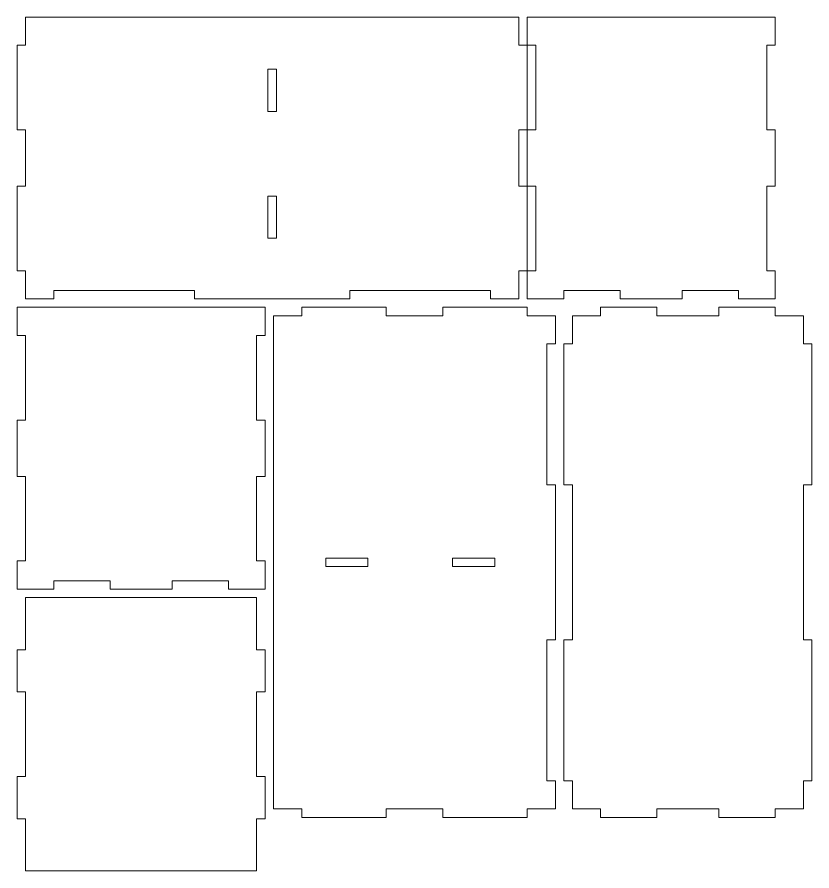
# Model space of a CAD drawing. Header units: millimetres. Extents: x -588 to 588, y -242 to 242.
# Drawn here: x -588.1 to -306.1, y -145.1 to 157.9 of the extents above; entities that cross this region are included whole.
import ezdxf

# ---------------------------------------------------------------- set-up
doc = ezdxf.new("R2010")
doc.units = ezdxf.units.MM
doc.header["$MEASUREMENT"] = 0
doc.layers.add('Layer 1', color=7, linetype='Continuous')

msp = doc.modelspace()

# ---------------------------------------------------------------- linework, layer by layer
at = {"layer": 'Layer 1', "color": 250, "lineweight": 20}
for points, knots in [([(-575.1223, 60.8964), (-575.1223, 60.8964), (-525.1223, 60.8964), (-525.1223, 60.8964), (-525.1223, 60.8964), (-525.1223, 60.8964), (-525.1223, 57.8964), (-525.1223, 57.8964), (-525.1223, 57.8964), (-525.1223, 57.8964), (-470.1223, 57.8964), (-470.1223, 57.8964), (-470.1223, 57.8964), (-470.1223, 57.8964), (-470.1223, 60.8964), (-470.1223, 60.8964), (-470.1223, 60.8964), (-470.1223, 60.8964), (-420.1223, 60.8964), (-420.1223, 60.8964), (-420.1223, 60.8964), (-420.1223, 60.8964), (-420.1223, 57.8964), (-420.1223, 57.8964), (-420.1223, 57.8964), (-420.1223, 57.8964), (-410.1223, 57.8964), (-410.1223, 57.8964), (-410.1223, 57.8964), (-410.1223, 57.8964), (-410.1223, 67.8964), (-410.1223, 67.8964), (-410.1223, 67.8964), (-410.1223, 67.8964), (-407.1223, 67.8964), (-407.1223, 67.8964), (-407.1223, 67.8964), (-407.1223, 67.8964), (-407.1223, 97.8964), (-407.1223, 97.8964), (-407.1223, 97.8964), (-407.1223, 97.8964), (-410.1223, 97.8964), (-410.1223, 97.8964), (-410.1223, 97.8964), (-410.1223, 97.8964), (-410.1223, 117.8964), (-410.1223, 117.8964), (-410.1223, 117.8964), (-410.1223, 117.8964), (-407.1223, 117.8964), (-407.1223, 117.8964), (-407.1223, 117.8964), (-407.1223, 117.8964), (-407.1223, 147.8964), (-407.1223, 147.8964), (-407.1223, 147.8964), (-407.1223, 147.8964), (-410.1223, 147.8964), (-410.1223, 147.8964), (-410.1223, 147.8964), (-410.1223, 147.8964), (-410.1223, 157.8964), (-410.1223, 157.8964), (-410.1223, 157.8964), (-410.1223, 157.8964), (-585.1223, 157.8964), (-585.1223, 157.8964), (-585.1223, 157.8964), (-585.1223, 157.8964), (-585.1223, 147.8964), (-585.1223, 147.8964), (-585.1223, 147.8964), (-585.1223, 147.8964), (-588.1223, 147.8964), (-588.1223, 147.8964), (-588.1223, 147.8964), (-588.1223, 147.8964), (-588.1223, 117.8964), (-588.1223, 117.8964), (-588.1223, 117.8964), (-588.1223, 117.8964), (-585.1223, 117.8964), (-585.1223, 117.8964), (-585.1223, 117.8964), (-585.1223, 117.8964), (-585.1223, 97.8964), (-585.1223, 97.8964), (-585.1223, 97.8964), (-585.1223, 97.8964), (-588.1223, 97.8964), (-588.1223, 97.8964), (-588.1223, 97.8964), (-588.1223, 97.8964), (-588.1223, 67.8964), (-588.1223, 67.8964), (-588.1223, 67.8964), (-588.1223, 67.8964), (-585.1223, 67.8964), (-585.1223, 67.8964), (-585.1223, 67.8964), (-585.1223, 67.8964), (-585.1223, 57.8964), (-585.1223, 57.8964), (-585.1223, 57.8964), (-585.1223, 57.8964), (-575.1223, 57.8964), (-575.1223, 57.8964), (-575.1223, 57.8964), (-575.1223, 57.8964), (-575.1223, 60.8964), (-575.1223, 60.8964)], [0, 0, 0, 0, 0.03448276, 0.03448276, 0.03448276, 0.03448276, 0.06896552, 0.06896552, 0.06896552, 0.06896552, 0.10344828, 0.10344828, 0.10344828, 0.10344828, 0.13793103, 0.13793103, 0.13793103, 0.13793103, 0.17241379, 0.17241379, 0.17241379, 0.17241379, 0.20689655, 0.20689655, 0.20689655, 0.20689655, 0.24137931, 0.24137931, 0.24137931, 0.24137931, 0.27586207, 0.27586207, 0.27586207, 0.27586207, 0.31034483, 0.31034483, 0.31034483, 0.31034483, 0.34482759, 0.34482759, 0.34482759, 0.34482759, 0.37931034, 0.37931034, 0.37931034, 0.37931034, 0.4137931, 0.4137931, 0.4137931, 0.4137931, 0.44827586, 0.44827586, 0.44827586, 0.44827586, 0.48275862, 0.48275862, 0.48275862, 0.48275862, 0.51724138, 0.51724138, 0.51724138, 0.51724138, 0.55172414, 0.55172414, 0.55172414, 0.55172414, 0.5862069, 0.5862069, 0.5862069, 0.5862069, 0.62068966, 0.62068966, 0.62068966, 0.62068966, 0.65517241, 0.65517241, 0.65517241, 0.65517241, 0.68965517, 0.68965517, 0.68965517, 0.68965517, 0.72413793, 0.72413793, 0.72413793, 0.72413793, 0.75862069, 0.75862069, 0.75862069, 0.75862069, 0.79310345, 0.79310345, 0.79310345, 0.79310345, 0.82758621, 0.82758621, 0.82758621, 0.82758621, 0.86206897, 0.86206897, 0.86206897, 0.86206897, 0.89655172, 0.89655172, 0.89655172, 0.89655172, 0.93103448, 0.93103448, 0.93103448, 0.93103448, 1, 1, 1, 1]), ([(-404.1223, 97.8964), (-404.1223, 97.8964), (-404.1223, 67.8964), (-404.1223, 67.8964), (-404.1223, 67.8964), (-404.1223, 67.8964), (-407.1223, 67.8964), (-407.1223, 67.8964), (-407.1223, 67.8964), (-407.1223, 67.8964), (-407.1223, 57.8964), (-407.1223, 57.8964), (-407.1223, 57.8964), (-407.1223, 57.8964), (-394.1223, 57.8964), (-394.1223, 57.8964), (-394.1223, 57.8964), (-394.1223, 57.8964), (-394.1223, 60.8964), (-394.1223, 60.8964), (-394.1223, 60.8964), (-394.1223, 60.8964), (-374.1223, 60.8964), (-374.1223, 60.8964), (-374.1223, 60.8964), (-374.1223, 60.8964), (-374.1223, 57.8964), (-374.1223, 57.8964), (-374.1223, 57.8964), (-374.1223, 57.8964), (-352.1223, 57.8964), (-352.1223, 57.8964), (-352.1223, 57.8964), (-352.1223, 57.8964), (-352.1223, 60.8964), (-352.1223, 60.8964), (-352.1223, 60.8964), (-352.1223, 60.8964), (-332.1223, 60.8964), (-332.1223, 60.8964), (-332.1223, 60.8964), (-332.1223, 60.8964), (-332.1223, 57.8964), (-332.1223, 57.8964), (-332.1223, 57.8964), (-332.1223, 57.8964), (-319.1223, 57.8964), (-319.1223, 57.8964), (-319.1223, 57.8964), (-319.1223, 57.8964), (-319.1223, 67.8964), (-319.1223, 67.8964), (-319.1223, 67.8964), (-319.1223, 67.8964), (-322.1223, 67.8964), (-322.1223, 67.8964), (-322.1223, 67.8964), (-322.1223, 67.8964), (-322.1223, 97.8964), (-322.1223, 97.8964), (-322.1223, 97.8964), (-322.1223, 97.8964), (-319.1223, 97.8964), (-319.1223, 97.8964), (-319.1223, 97.8964), (-319.1223, 97.8964), (-319.1223, 117.8964), (-319.1223, 117.8964), (-319.1223, 117.8964), (-319.1223, 117.8964), (-322.1223, 117.8964), (-322.1223, 117.8964), (-322.1223, 117.8964), (-322.1223, 117.8964), (-322.1223, 147.8964), (-322.1223, 147.8964), (-322.1223, 147.8964), (-322.1223, 147.8964), (-319.1223, 147.8964), (-319.1223, 147.8964), (-319.1223, 147.8964), (-319.1223, 147.8964), (-319.1223, 157.8964), (-319.1223, 157.8964), (-319.1223, 157.8964), (-319.1223, 157.8964), (-407.1223, 157.8964), (-407.1223, 157.8964), (-407.1223, 157.8964), (-407.1223, 157.8964), (-407.1223, 147.8964), (-407.1223, 147.8964), (-407.1223, 147.8964), (-407.1223, 147.8964), (-404.1223, 147.8964), (-404.1223, 147.8964), (-404.1223, 147.8964), (-404.1223, 147.8964), (-404.1223, 117.8964), (-404.1223, 117.8964), (-404.1223, 117.8964), (-404.1223, 117.8964), (-407.1223, 117.8964), (-407.1223, 117.8964), (-407.1223, 117.8964), (-407.1223, 117.8964), (-407.1223, 97.8964), (-407.1223, 97.8964), (-407.1223, 97.8964), (-407.1223, 97.8964), (-404.1223, 97.8964), (-404.1223, 97.8964)], [0, 0, 0, 0, 0.03448276, 0.03448276, 0.03448276, 0.03448276, 0.06896552, 0.06896552, 0.06896552, 0.06896552, 0.10344828, 0.10344828, 0.10344828, 0.10344828, 0.13793103, 0.13793103, 0.13793103, 0.13793103, 0.17241379, 0.17241379, 0.17241379, 0.17241379, 0.20689655, 0.20689655, 0.20689655, 0.20689655, 0.24137931, 0.24137931, 0.24137931, 0.24137931, 0.27586207, 0.27586207, 0.27586207, 0.27586207, 0.31034483, 0.31034483, 0.31034483, 0.31034483, 0.34482759, 0.34482759, 0.34482759, 0.34482759, 0.37931034, 0.37931034, 0.37931034, 0.37931034, 0.4137931, 0.4137931, 0.4137931, 0.4137931, 0.44827586, 0.44827586, 0.44827586, 0.44827586, 0.48275862, 0.48275862, 0.48275862, 0.48275862, 0.51724138, 0.51724138, 0.51724138, 0.51724138, 0.55172414, 0.55172414, 0.55172414, 0.55172414, 0.5862069, 0.5862069, 0.5862069, 0.5862069, 0.62068966, 0.62068966, 0.62068966, 0.62068966, 0.65517241, 0.65517241, 0.65517241, 0.65517241, 0.68965517, 0.68965517, 0.68965517, 0.68965517, 0.72413793, 0.72413793, 0.72413793, 0.72413793, 0.75862069, 0.75862069, 0.75862069, 0.75862069, 0.79310345, 0.79310345, 0.79310345, 0.79310345, 0.82758621, 0.82758621, 0.82758621, 0.82758621, 0.86206897, 0.86206897, 0.86206897, 0.86206897, 0.89655172, 0.89655172, 0.89655172, 0.89655172, 0.93103448, 0.93103448, 0.93103448, 0.93103448, 1, 1, 1, 1]), ([(-499.1223, 124.3964), (-499.1223, 124.3964), (-499.1223, 139.3964), (-499.1223, 139.3964), (-499.1223, 139.3964), (-499.1223, 139.3964), (-496.1223, 139.3964), (-496.1223, 139.3964), (-496.1223, 139.3964), (-496.1223, 139.3964), (-496.1223, 124.3964), (-496.1223, 124.3964), (-496.1223, 124.3964), (-496.1223, 124.3964), (-499.1223, 124.3964), (-499.1223, 124.3964)], [0, 0, 0, 0, 0.2, 0.2, 0.2, 0.2, 0.4, 0.4, 0.4, 0.4, 0.6, 0.6, 0.6, 0.6, 1, 1, 1, 1]), ([(-499.1223, 79.3964), (-499.1223, 79.3964), (-499.1223, 94.3964), (-499.1223, 94.3964), (-499.1223, 94.3964), (-499.1223, 94.3964), (-496.1223, 94.3964), (-496.1223, 94.3964), (-496.1223, 94.3964), (-496.1223, 94.3964), (-496.1223, 79.3964), (-496.1223, 79.3964), (-496.1223, 79.3964), (-496.1223, 79.3964), (-499.1223, 79.3964), (-499.1223, 79.3964)], [0, 0, 0, 0, 0.2, 0.2, 0.2, 0.2, 0.4, 0.4, 0.4, 0.4, 0.6, 0.6, 0.6, 0.6, 1, 1, 1, 1]), ([(-585.1223, -5.1036), (-585.1223, -5.1036), (-585.1223, -35.1036), (-585.1223, -35.1036), (-585.1223, -35.1036), (-585.1223, -35.1036), (-588.1223, -35.1036), (-588.1223, -35.1036), (-588.1223, -35.1036), (-588.1223, -35.1036), (-588.1223, -45.1036), (-588.1223, -45.1036), (-588.1223, -45.1036), (-588.1223, -45.1036), (-575.1223, -45.1036), (-575.1223, -45.1036), (-575.1223, -45.1036), (-575.1223, -45.1036), (-575.1223, -42.1036), (-575.1223, -42.1036), (-575.1223, -42.1036), (-575.1223, -42.1036), (-555.1223, -42.1036), (-555.1223, -42.1036), (-555.1223, -42.1036), (-555.1223, -42.1036), (-555.1223, -45.1036), (-555.1223, -45.1036), (-555.1223, -45.1036), (-555.1223, -45.1036), (-533.1223, -45.1036), (-533.1223, -45.1036), (-533.1223, -45.1036), (-533.1223, -45.1036), (-533.1223, -42.1036), (-533.1223, -42.1036), (-533.1223, -42.1036), (-533.1223, -42.1036), (-513.1223, -42.1036), (-513.1223, -42.1036), (-513.1223, -42.1036), (-513.1223, -42.1036), (-513.1223, -45.1036), (-513.1223, -45.1036), (-513.1223, -45.1036), (-513.1223, -45.1036), (-500.1223, -45.1036), (-500.1223, -45.1036), (-500.1223, -45.1036), (-500.1223, -45.1036), (-500.1223, -35.1036), (-500.1223, -35.1036), (-500.1223, -35.1036), (-500.1223, -35.1036), (-503.1223, -35.1036), (-503.1223, -35.1036), (-503.1223, -35.1036), (-503.1223, -35.1036), (-503.1223, -5.1036), (-503.1223, -5.1036), (-503.1223, -5.1036), (-503.1223, -5.1036), (-500.1223, -5.1036), (-500.1223, -5.1036), (-500.1223, -5.1036), (-500.1223, -5.1036), (-500.1223, 14.8964), (-500.1223, 14.8964), (-500.1223, 14.8964), (-500.1223, 14.8964), (-503.1223, 14.8964), (-503.1223, 14.8964), (-503.1223, 14.8964), (-503.1223, 14.8964), (-503.1223, 44.8964), (-503.1223, 44.8964), (-503.1223, 44.8964), (-503.1223, 44.8964), (-500.1223, 44.8964), (-500.1223, 44.8964), (-500.1223, 44.8964), (-500.1223, 44.8964), (-500.1223, 54.8964), (-500.1223, 54.8964), (-500.1223, 54.8964), (-500.1223, 54.8964), (-588.1223, 54.8964), (-588.1223, 54.8964), (-588.1223, 54.8964), (-588.1223, 54.8964), (-588.1223, 44.8964), (-588.1223, 44.8964), (-588.1223, 44.8964), (-588.1223, 44.8964), (-585.1223, 44.8964), (-585.1223, 44.8964), (-585.1223, 44.8964), (-585.1223, 44.8964), (-585.1223, 14.8964), (-585.1223, 14.8964), (-585.1223, 14.8964), (-585.1223, 14.8964), (-588.1223, 14.8964), (-588.1223, 14.8964), (-588.1223, 14.8964), (-588.1223, 14.8964), (-588.1223, -5.1036), (-588.1223, -5.1036), (-588.1223, -5.1036), (-588.1223, -5.1036), (-585.1223, -5.1036), (-585.1223, -5.1036)], [0, 0, 0, 0, 0.03448276, 0.03448276, 0.03448276, 0.03448276, 0.06896552, 0.06896552, 0.06896552, 0.06896552, 0.10344828, 0.10344828, 0.10344828, 0.10344828, 0.13793103, 0.13793103, 0.13793103, 0.13793103, 0.17241379, 0.17241379, 0.17241379, 0.17241379, 0.20689655, 0.20689655, 0.20689655, 0.20689655, 0.24137931, 0.24137931, 0.24137931, 0.24137931, 0.27586207, 0.27586207, 0.27586207, 0.27586207, 0.31034483, 0.31034483, 0.31034483, 0.31034483, 0.34482759, 0.34482759, 0.34482759, 0.34482759, 0.37931034, 0.37931034, 0.37931034, 0.37931034, 0.4137931, 0.4137931, 0.4137931, 0.4137931, 0.44827586, 0.44827586, 0.44827586, 0.44827586, 0.48275862, 0.48275862, 0.48275862, 0.48275862, 0.51724138, 0.51724138, 0.51724138, 0.51724138, 0.55172414, 0.55172414, 0.55172414, 0.55172414, 0.5862069, 0.5862069, 0.5862069, 0.5862069, 0.62068966, 0.62068966, 0.62068966, 0.62068966, 0.65517241, 0.65517241, 0.65517241, 0.65517241, 0.68965517, 0.68965517, 0.68965517, 0.68965517, 0.72413793, 0.72413793, 0.72413793, 0.72413793, 0.75862069, 0.75862069, 0.75862069, 0.75862069, 0.79310345, 0.79310345, 0.79310345, 0.79310345, 0.82758621, 0.82758621, 0.82758621, 0.82758621, 0.86206897, 0.86206897, 0.86206897, 0.86206897, 0.89655172, 0.89655172, 0.89655172, 0.89655172, 0.93103448, 0.93103448, 0.93103448, 0.93103448, 1, 1, 1, 1]), ([(-400.1223, 41.8964), (-400.1223, 41.8964), (-400.1223, -8.1036), (-400.1223, -8.1036), (-400.1223, -8.1036), (-400.1223, -8.1036), (-397.1223, -8.1036), (-397.1223, -8.1036), (-397.1223, -8.1036), (-397.1223, -8.1036), (-397.1223, -63.1036), (-397.1223, -63.1036), (-397.1223, -63.1036), (-397.1223, -63.1036), (-400.1223, -63.1036), (-400.1223, -63.1036), (-400.1223, -63.1036), (-400.1223, -63.1036), (-400.1223, -113.1036), (-400.1223, -113.1036), (-400.1223, -113.1036), (-400.1223, -113.1036), (-397.1223, -113.1036), (-397.1223, -113.1036), (-397.1223, -113.1036), (-397.1223, -113.1036), (-397.1223, -123.1036), (-397.1223, -123.1036), (-397.1223, -123.1036), (-397.1223, -123.1036), (-407.1223, -123.1036), (-407.1223, -123.1036), (-407.1223, -123.1036), (-407.1223, -123.1036), (-407.1223, -126.1036), (-407.1223, -126.1036), (-407.1223, -126.1036), (-407.1223, -126.1036), (-437.1223, -126.1036), (-437.1223, -126.1036), (-437.1223, -126.1036), (-437.1223, -126.1036), (-437.1223, -123.1036), (-437.1223, -123.1036), (-437.1223, -123.1036), (-437.1223, -123.1036), (-457.1223, -123.1036), (-457.1223, -123.1036), (-457.1223, -123.1036), (-457.1223, -123.1036), (-457.1223, -126.1036), (-457.1223, -126.1036), (-457.1223, -126.1036), (-457.1223, -126.1036), (-487.1223, -126.1036), (-487.1223, -126.1036), (-487.1223, -126.1036), (-487.1223, -126.1036), (-487.1223, -123.1036), (-487.1223, -123.1036), (-487.1223, -123.1036), (-487.1223, -123.1036), (-497.1223, -123.1036), (-497.1223, -123.1036), (-497.1223, -123.1036), (-497.1223, -123.1036), (-497.1223, 51.8964), (-497.1223, 51.8964), (-497.1223, 51.8964), (-497.1223, 51.8964), (-487.1223, 51.8964), (-487.1223, 51.8964), (-487.1223, 51.8964), (-487.1223, 51.8964), (-487.1223, 54.8964), (-487.1223, 54.8964), (-487.1223, 54.8964), (-487.1223, 54.8964), (-457.1223, 54.8964), (-457.1223, 54.8964), (-457.1223, 54.8964), (-457.1223, 54.8964), (-457.1223, 51.8964), (-457.1223, 51.8964), (-457.1223, 51.8964), (-457.1223, 51.8964), (-437.1223, 51.8964), (-437.1223, 51.8964), (-437.1223, 51.8964), (-437.1223, 51.8964), (-437.1223, 54.8964), (-437.1223, 54.8964), (-437.1223, 54.8964), (-437.1223, 54.8964), (-407.1223, 54.8964), (-407.1223, 54.8964), (-407.1223, 54.8964), (-407.1223, 54.8964), (-407.1223, 51.8964), (-407.1223, 51.8964), (-407.1223, 51.8964), (-407.1223, 51.8964), (-397.1223, 51.8964), (-397.1223, 51.8964), (-397.1223, 51.8964), (-397.1223, 51.8964), (-397.1223, 41.8964), (-397.1223, 41.8964), (-397.1223, 41.8964), (-397.1223, 41.8964), (-400.1223, 41.8964), (-400.1223, 41.8964)], [0, 0, 0, 0, 0.03448276, 0.03448276, 0.03448276, 0.03448276, 0.06896552, 0.06896552, 0.06896552, 0.06896552, 0.10344828, 0.10344828, 0.10344828, 0.10344828, 0.13793103, 0.13793103, 0.13793103, 0.13793103, 0.17241379, 0.17241379, 0.17241379, 0.17241379, 0.20689655, 0.20689655, 0.20689655, 0.20689655, 0.24137931, 0.24137931, 0.24137931, 0.24137931, 0.27586207, 0.27586207, 0.27586207, 0.27586207, 0.31034483, 0.31034483, 0.31034483, 0.31034483, 0.34482759, 0.34482759, 0.34482759, 0.34482759, 0.37931034, 0.37931034, 0.37931034, 0.37931034, 0.4137931, 0.4137931, 0.4137931, 0.4137931, 0.44827586, 0.44827586, 0.44827586, 0.44827586, 0.48275862, 0.48275862, 0.48275862, 0.48275862, 0.51724138, 0.51724138, 0.51724138, 0.51724138, 0.55172414, 0.55172414, 0.55172414, 0.55172414, 0.5862069, 0.5862069, 0.5862069, 0.5862069, 0.62068966, 0.62068966, 0.62068966, 0.62068966, 0.65517241, 0.65517241, 0.65517241, 0.65517241, 0.68965517, 0.68965517, 0.68965517, 0.68965517, 0.72413793, 0.72413793, 0.72413793, 0.72413793, 0.75862069, 0.75862069, 0.75862069, 0.75862069, 0.79310345, 0.79310345, 0.79310345, 0.79310345, 0.82758621, 0.82758621, 0.82758621, 0.82758621, 0.86206897, 0.86206897, 0.86206897, 0.86206897, 0.89655172, 0.89655172, 0.89655172, 0.89655172, 0.93103448, 0.93103448, 0.93103448, 0.93103448, 1, 1, 1, 1]), ([(-391.1223, -63.1036), (-391.1223, -63.1036), (-391.1223, -8.1036), (-391.1223, -8.1036), (-391.1223, -8.1036), (-391.1223, -8.1036), (-394.1223, -8.1036), (-394.1223, -8.1036), (-394.1223, -8.1036), (-394.1223, -8.1036), (-394.1223, 41.8964), (-394.1223, 41.8964), (-394.1223, 41.8964), (-394.1223, 41.8964), (-391.1223, 41.8964), (-391.1223, 41.8964), (-391.1223, 41.8964), (-391.1223, 41.8964), (-391.1223, 51.8964), (-391.1223, 51.8964), (-391.1223, 51.8964), (-391.1223, 51.8964), (-381.1223, 51.8964), (-381.1223, 51.8964), (-381.1223, 51.8964), (-381.1223, 51.8964), (-381.1223, 54.8964), (-381.1223, 54.8964), (-381.1223, 54.8964), (-381.1223, 54.8964), (-361.1223, 54.8964), (-361.1223, 54.8964), (-361.1223, 54.8964), (-361.1223, 54.8964), (-361.1223, 51.8964), (-361.1223, 51.8964), (-361.1223, 51.8964), (-361.1223, 51.8964), (-339.1223, 51.8964), (-339.1223, 51.8964), (-339.1223, 51.8964), (-339.1223, 51.8964), (-339.1223, 54.8964), (-339.1223, 54.8964), (-339.1223, 54.8964), (-339.1223, 54.8964), (-319.1223, 54.8964), (-319.1223, 54.8964), (-319.1223, 54.8964), (-319.1223, 54.8964), (-319.1223, 51.8964), (-319.1223, 51.8964), (-319.1223, 51.8964), (-319.1223, 51.8964), (-309.1223, 51.8964), (-309.1223, 51.8964), (-309.1223, 51.8964), (-309.1223, 51.8964), (-309.1223, 41.8964), (-309.1223, 41.8964), (-309.1223, 41.8964), (-309.1223, 41.8964), (-306.1223, 41.8964), (-306.1223, 41.8964), (-306.1223, 41.8964), (-306.1223, 41.8964), (-306.1223, -8.1036), (-306.1223, -8.1036), (-306.1223, -8.1036), (-306.1223, -8.1036), (-309.1223, -8.1036), (-309.1223, -8.1036), (-309.1223, -8.1036), (-309.1223, -8.1036), (-309.1223, -63.1036), (-309.1223, -63.1036), (-309.1223, -63.1036), (-309.1223, -63.1036), (-306.1223, -63.1036), (-306.1223, -63.1036), (-306.1223, -63.1036), (-306.1223, -63.1036), (-306.1223, -113.1036), (-306.1223, -113.1036), (-306.1223, -113.1036), (-306.1223, -113.1036), (-309.1223, -113.1036), (-309.1223, -113.1036), (-309.1223, -113.1036), (-309.1223, -113.1036), (-309.1223, -123.1036), (-309.1223, -123.1036), (-309.1223, -123.1036), (-309.1223, -123.1036), (-319.1223, -123.1036), (-319.1223, -123.1036), (-319.1223, -123.1036), (-319.1223, -123.1036), (-319.1223, -126.1036), (-319.1223, -126.1036), (-319.1223, -126.1036), (-319.1223, -126.1036), (-339.1223, -126.1036), (-339.1223, -126.1036), (-339.1223, -126.1036), (-339.1223, -126.1036), (-339.1223, -123.1036), (-339.1223, -123.1036), (-339.1223, -123.1036), (-339.1223, -123.1036), (-361.1223, -123.1036), (-361.1223, -123.1036), (-361.1223, -123.1036), (-361.1223, -123.1036), (-361.1223, -126.1036), (-361.1223, -126.1036), (-361.1223, -126.1036), (-361.1223, -126.1036), (-381.1223, -126.1036), (-381.1223, -126.1036), (-381.1223, -126.1036), (-381.1223, -126.1036), (-381.1223, -123.1036), (-381.1223, -123.1036), (-381.1223, -123.1036), (-381.1223, -123.1036), (-391.1223, -123.1036), (-391.1223, -123.1036), (-391.1223, -123.1036), (-391.1223, -123.1036), (-391.1223, -113.1036), (-391.1223, -113.1036), (-391.1223, -113.1036), (-391.1223, -113.1036), (-394.1223, -113.1036), (-394.1223, -113.1036), (-394.1223, -113.1036), (-394.1223, -113.1036), (-394.1223, -63.1036), (-394.1223, -63.1036), (-394.1223, -63.1036), (-394.1223, -63.1036), (-391.1223, -63.1036), (-391.1223, -63.1036)], [0, 0, 0, 0, 0.02702703, 0.02702703, 0.02702703, 0.02702703, 0.05405405, 0.05405405, 0.05405405, 0.05405405, 0.08108108, 0.08108108, 0.08108108, 0.08108108, 0.10810811, 0.10810811, 0.10810811, 0.10810811, 0.13513514, 0.13513514, 0.13513514, 0.13513514, 0.16216216, 0.16216216, 0.16216216, 0.16216216, 0.18918919, 0.18918919, 0.18918919, 0.18918919, 0.21621622, 0.21621622, 0.21621622, 0.21621622, 0.24324324, 0.24324324, 0.24324324, 0.24324324, 0.27027027, 0.27027027, 0.27027027, 0.27027027, 0.2972973, 0.2972973, 0.2972973, 0.2972973, 0.32432432, 0.32432432, 0.32432432, 0.32432432, 0.35135135, 0.35135135, 0.35135135, 0.35135135, 0.37837838, 0.37837838, 0.37837838, 0.37837838, 0.40540541, 0.40540541, 0.40540541, 0.40540541, 0.43243243, 0.43243243, 0.43243243, 0.43243243, 0.45945946, 0.45945946, 0.45945946, 0.45945946, 0.48648649, 0.48648649, 0.48648649, 0.48648649, 0.51351351, 0.51351351, 0.51351351, 0.51351351, 0.54054054, 0.54054054, 0.54054054, 0.54054054, 0.56756757, 0.56756757, 0.56756757, 0.56756757, 0.59459459, 0.59459459, 0.59459459, 0.59459459, 0.62162162, 0.62162162, 0.62162162, 0.62162162, 0.64864865, 0.64864865, 0.64864865, 0.64864865, 0.67567568, 0.67567568, 0.67567568, 0.67567568, 0.7027027, 0.7027027, 0.7027027, 0.7027027, 0.72972973, 0.72972973, 0.72972973, 0.72972973, 0.75675676, 0.75675676, 0.75675676, 0.75675676, 0.78378378, 0.78378378, 0.78378378, 0.78378378, 0.81081081, 0.81081081, 0.81081081, 0.81081081, 0.83783784, 0.83783784, 0.83783784, 0.83783784, 0.86486486, 0.86486486, 0.86486486, 0.86486486, 0.89189189, 0.89189189, 0.89189189, 0.89189189, 0.91891892, 0.91891892, 0.91891892, 0.91891892, 0.94594595, 0.94594595, 0.94594595, 0.94594595, 1, 1, 1, 1]), ([(-463.6223, -34.1036), (-463.6223, -34.1036), (-478.6223, -34.1036), (-478.6223, -34.1036), (-478.6223, -34.1036), (-478.6223, -34.1036), (-478.6223, -37.1036), (-478.6223, -37.1036), (-478.6223, -37.1036), (-478.6223, -37.1036), (-463.6223, -37.1036), (-463.6223, -37.1036), (-463.6223, -37.1036), (-463.6223, -37.1036), (-463.6223, -34.1036), (-463.6223, -34.1036)], [0, 0, 0, 0, 0.2, 0.2, 0.2, 0.2, 0.4, 0.4, 0.4, 0.4, 0.6, 0.6, 0.6, 0.6, 1, 1, 1, 1]), ([(-418.6223, -34.1036), (-418.6223, -34.1036), (-433.6223, -34.1036), (-433.6223, -34.1036), (-433.6223, -34.1036), (-433.6223, -34.1036), (-433.6223, -37.1036), (-433.6223, -37.1036), (-433.6223, -37.1036), (-433.6223, -37.1036), (-418.6223, -37.1036), (-418.6223, -37.1036), (-418.6223, -37.1036), (-418.6223, -37.1036), (-418.6223, -34.1036), (-418.6223, -34.1036)], [0, 0, 0, 0, 0.2, 0.2, 0.2, 0.2, 0.4, 0.4, 0.4, 0.4, 0.6, 0.6, 0.6, 0.6, 1, 1, 1, 1]), ([(-503.1223, -48.1036), (-503.1223, -48.1036), (-585.1223, -48.1036), (-585.1223, -48.1036), (-585.1223, -48.1036), (-585.1223, -48.1036), (-585.1223, -66.6036), (-585.1223, -66.6036), (-585.1223, -66.6036), (-585.1223, -66.6036), (-588.1223, -66.6036), (-588.1223, -66.6036), (-588.1223, -66.6036), (-588.1223, -66.6036), (-588.1223, -81.6036), (-588.1223, -81.6036), (-588.1223, -81.6036), (-588.1223, -81.6036), (-585.1223, -81.6036), (-585.1223, -81.6036), (-585.1223, -81.6036), (-585.1223, -81.6036), (-585.1223, -111.6036), (-585.1223, -111.6036), (-585.1223, -111.6036), (-585.1223, -111.6036), (-588.1223, -111.6036), (-588.1223, -111.6036), (-588.1223, -111.6036), (-588.1223, -111.6036), (-588.1223, -126.6036), (-588.1223, -126.6036), (-588.1223, -126.6036), (-588.1223, -126.6036), (-585.1223, -126.6036), (-585.1223, -126.6036), (-585.1223, -126.6036), (-585.1223, -126.6036), (-585.1223, -145.1036), (-585.1223, -145.1036), (-585.1223, -145.1036), (-585.1223, -145.1036), (-503.1223, -145.1036), (-503.1223, -145.1036), (-503.1223, -145.1036), (-503.1223, -145.1036), (-503.1223, -126.6036), (-503.1223, -126.6036), (-503.1223, -126.6036), (-503.1223, -126.6036), (-500.1223, -126.6036), (-500.1223, -126.6036), (-500.1223, -126.6036), (-500.1223, -126.6036), (-500.1223, -111.6036), (-500.1223, -111.6036), (-500.1223, -111.6036), (-500.1223, -111.6036), (-503.1223, -111.6036), (-503.1223, -111.6036), (-503.1223, -111.6036), (-503.1223, -111.6036), (-503.1223, -81.6036), (-503.1223, -81.6036), (-503.1223, -81.6036), (-503.1223, -81.6036), (-500.1223, -81.6036), (-500.1223, -81.6036), (-500.1223, -81.6036), (-500.1223, -81.6036), (-500.1223, -66.6036), (-500.1223, -66.6036), (-500.1223, -66.6036), (-500.1223, -66.6036), (-503.1223, -66.6036), (-503.1223, -66.6036), (-503.1223, -66.6036), (-503.1223, -66.6036), (-503.1223, -48.1036), (-503.1223, -48.1036)], [0, 0, 0, 0, 0.04761905, 0.04761905, 0.04761905, 0.04761905, 0.0952381, 0.0952381, 0.0952381, 0.0952381, 0.14285714, 0.14285714, 0.14285714, 0.14285714, 0.19047619, 0.19047619, 0.19047619, 0.19047619, 0.23809524, 0.23809524, 0.23809524, 0.23809524, 0.28571429, 0.28571429, 0.28571429, 0.28571429, 0.33333333, 0.33333333, 0.33333333, 0.33333333, 0.38095238, 0.38095238, 0.38095238, 0.38095238, 0.42857143, 0.42857143, 0.42857143, 0.42857143, 0.47619048, 0.47619048, 0.47619048, 0.47619048, 0.52380952, 0.52380952, 0.52380952, 0.52380952, 0.57142857, 0.57142857, 0.57142857, 0.57142857, 0.61904762, 0.61904762, 0.61904762, 0.61904762, 0.66666667, 0.66666667, 0.66666667, 0.66666667, 0.71428571, 0.71428571, 0.71428571, 0.71428571, 0.76190476, 0.76190476, 0.76190476, 0.76190476, 0.80952381, 0.80952381, 0.80952381, 0.80952381, 0.85714286, 0.85714286, 0.85714286, 0.85714286, 0.9047619, 0.9047619, 0.9047619, 0.9047619, 1, 1, 1, 1])]:
    msp.add_open_spline(points, degree=3, knots=knots, dxfattribs=at)

doc.saveas('drawing.dxf')
